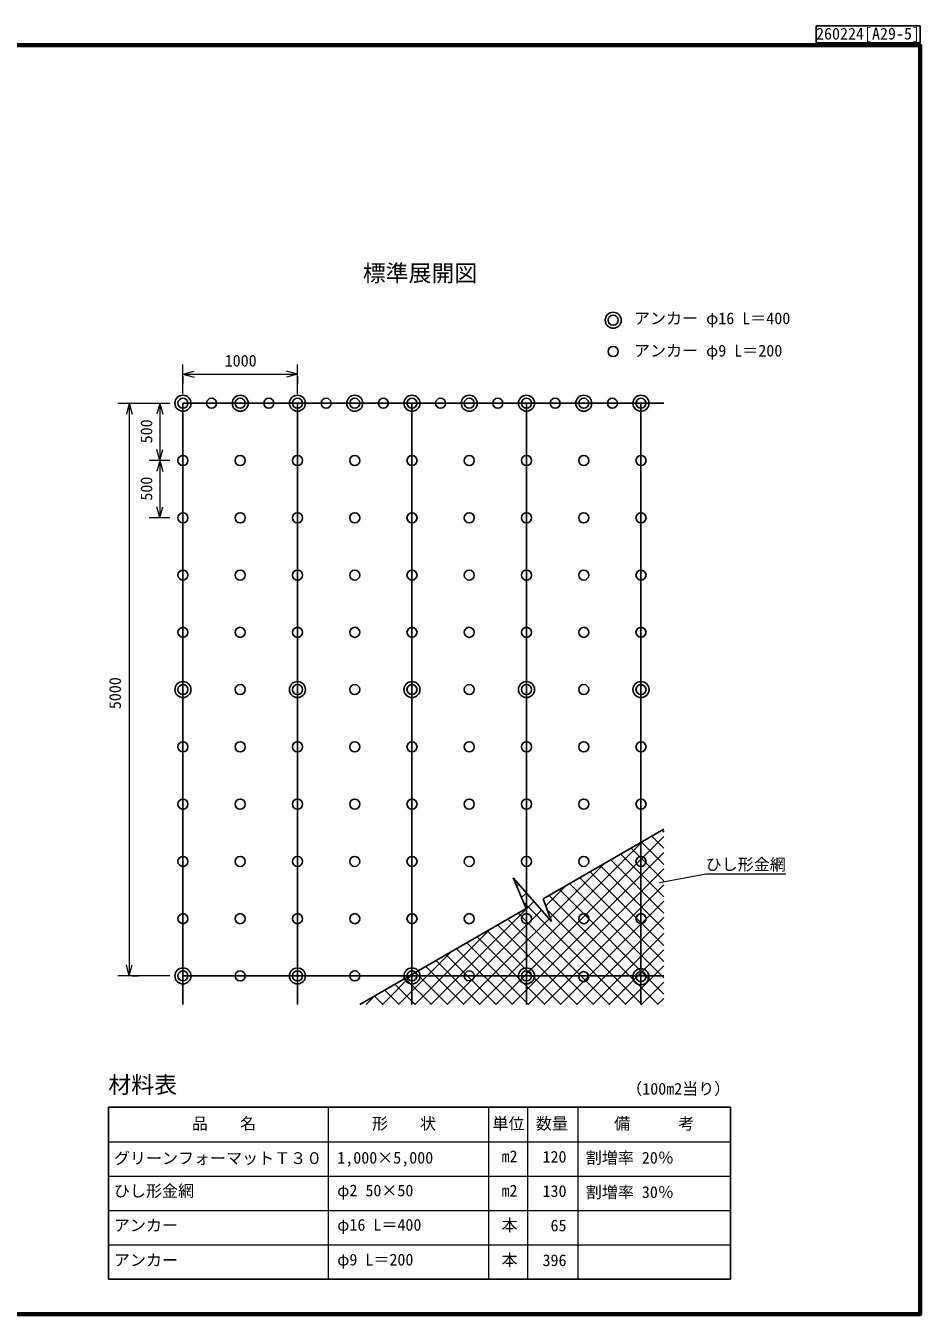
# Model space of a CAD drawing. Units: millimetres, scale not verified, with parts at other scales. Extents: x 200 to 8201, y 200 to 5825.
# Drawn here: x 4295 to 8201, y 200 to 5825 of the extents above; entities that cross this region are included whole.
import ezdxf
from ezdxf.enums import TextEntityAlignment as Align

# ---------------------------------------------------------------- set-up
doc = ezdxf.new("R2010")
doc.units = ezdxf.units.MM
doc.header["$LTSCALE"] = 20
for name, color, linetype, lineweight in [('C-DOC', 3, 'Continuous', 25), ('C-MTR-FRAM', 5, 'Continuous', 25), ('C-MTR-LINE', 5, 'Continuous', 13), ('C-STR', 7, 'Continuous', 25), ('C-STR-DIM', 1, 'Continuous', 13), ('C-STR-HTXT', 1, 'Continuous', 13), ('C-STR-TXT', 7, 'Continuous', 25), ('C-TTL', 2, 'Continuous', 70)]:
    doc.layers.add(name, color=color, linetype=linetype, lineweight=lineweight)
for name, color, linetype in [('C-MTR', 5, 'Continuous'), ('C-MTR-TXT', 5, 'Continuous'), ('C-TTL-TXT', 3, 'Continuous')]:
    doc.layers.add(name, color=color, linetype=linetype)
doc.styles.add('ＭＳ ゴシック', font='')
doc.styles.get('ＭＳ ゴシック').set_extended_font_data('MS Gothic')

msp = doc.modelspace()

# ---------------------------------------------------------------- linework, layer by layer
at = {"layer": 'C-DOC'}
for p, q in [((8200.85, 5824.96), (7745.85, 5824.96)), ((7745.85, 5824.96), (7745.85, 5749.96)), ((8200.85, 5749.96), (8200.85, 5824.96)), ((7745.85, 5749.96), (8200.85, 5749.96))]:
    msp.add_line(p, q, dxfattribs=at)
at = {"layer": 'C-MTR-FRAM'}
for p, q in [((4655.83, 1103.32), (7372.02, 1103.32)), ((4655.83, 1103.32), (4655.83, 353.32)), ((7372.02, 1103.32), (7372.02, 353.32)), ((4655.83, 353.32), (7372.02, 353.32))]:
    msp.add_line(p, q, dxfattribs=at)
at = {"layer": 'C-MTR-LINE'}
for p, q in [((5615.83, 1103.32), (5615.83, 353.32)), ((6315.83, 1103.32), (6315.83, 353.32)), ((6485.83, 1103.32), (6485.83, 353.32)), ((6705.83, 1103.32), (6705.83, 353.32)), ((4655.83, 953.32), (7372.02, 953.32)), ((4655.83, 803.32), (7372.02, 803.32)), ((4655.83, 653.32), (7372.02, 653.32)), ((4655.83, 503.32), (7372.02, 503.32))]:
    msp.add_line(p, q, dxfattribs=at)
at = {"layer": 'C-STR'}
for p, q in [((4981.58, 4176.93), (4981.58, 1551.93)), ((4981.58, 4176.93), (7081.25, 4176.93)), ((5481.58, 4176.93), (5481.58, 1551.93)), ((5981.58, 4176.93), (5981.58, 1551.93)), ((6481.58, 4176.93), (6481.58, 1551.93)), ((6981.58, 4176.93), (6981.58, 1551.93)), ((4981.58, 1676.93), (7081.25, 1676.93)), ((4981.58, 1676.93), (7081.25, 1676.93))]:
    msp.add_line(p, q, dxfattribs=at)
at = {"layer": 'C-STR', "color": 1}
for p, q in [((4981.58, 3801.93), (4981.58, 1551.93)), ((7081.25, 2316.97), (6554.52, 2013.38)), ((7081.25, 2304.86), (7073.56, 2312.54)), ((6276.43, 1551.93), (6987.34, 2262.85)), ((7081.25, 2286.04), (6347.14, 1551.93)), ((7081.25, 2163.43), (6983.85, 2260.83)), ((7028.71, 2286.69), (7081.25, 2234.15)), ((6417.85, 1551.93), (7081.25, 2215.33)), ((7081.25, 2022.01), (6894.14, 2209.13)), ((6938.99, 2234.98), (7081.25, 2092.72)), ((6820.43, 2166.64), (6205.71, 1551.93)), ((7081.25, 2144.62), (6488.56, 1551.93)), ((7081.25, 1880.59), (6804.42, 2157.42)), ((6849.28, 2183.27), (7081.25, 1951.3)), ((6423.73, 2105.48), (6480.66, 1970.81)), ((6590.89, 1914.31), (6423.73, 2105.48)), ((7081.25, 1739.17), (6714.71, 2105.71)), ((6759.57, 2131.57), (7081.25, 1809.88)), ((6448.31, 2077.37), (6439.39, 2068.45)), ((6481.3, 2039.65), (6460.4, 2018.74)), ((6559.27, 1551.93), (7081.25, 2073.91)), ((6566.99, 1983.91), (6653.51, 2070.44)), ((6580.14, 2028.15), (7056.36, 1551.93)), ((7081.25, 1597.75), (6625, 2054)), ((6669.85, 2079.86), (7081.25, 1668.46)), ((6480.66, 1970.81), (5753.89, 1551.93)), ((6514.28, 2001.92), (6064.29, 1551.93)), ((6469.38, 1997.48), (6914.94, 1551.93)), ((6554.52, 2013.38), (6590.89, 1914.31)), ((7081.25, 2003.2), (6629.98, 1551.93)), ((6135, 1551.93), (6547.27, 1964.2)), ((6400.71, 1924.73), (6773.52, 1551.93)), ((6844.23, 1551.93), (6445.57, 1950.59)), ((6985.65, 1551.93), (6572.11, 1965.47)), ((6700.69, 1551.93), (7081.25, 1932.49)), ((5993.58, 1551.93), (6319.69, 1878.04)), ((6311, 1873.03), (6632.09, 1551.93)), ((6702.8, 1551.93), (6355.85, 1898.88)), ((7081.25, 1861.78), (6771.4, 1551.93)), ((6221.28, 1821.32), (6490.67, 1551.93)), ((6561.38, 1551.93), (6266.14, 1847.17)), ((6152.77, 1781.83), (5922.87, 1551.93)), ((6278.54, 1551.93), (6086.71, 1743.76)), ((6131.57, 1769.61), (6349.25, 1551.93)), ((6419.96, 1551.93), (6176.43, 1795.47)), ((6842.11, 1551.93), (7081.25, 1791.07)), ((6137.12, 1551.93), (5997, 1692.05)), ((6041.86, 1717.9), (6207.83, 1551.93)), ((7081.25, 1720.36), (6912.82, 1551.93)), ((5985.86, 1685.63), (5852.16, 1551.93)), ((5995.7, 1551.93), (5907.29, 1640.34)), ((5952.14, 1666.2), (6066.41, 1551.93)), ((6983.53, 1551.93), (7081.25, 1649.65)), ((5818.95, 1589.43), (5781.45, 1551.93)), ((5817.57, 1588.63), (5854.28, 1551.93)), ((5862.43, 1614.49), (5924.99, 1551.93)), ((7081.25, 1578.94), (7054.24, 1551.93))]:
    msp.add_line(p, q, dxfattribs=at)
at = {"layer": 'C-STR'}
for centre, radius in [((4981.58, 4176.93), 35), ((4981.58, 4176.93), 22), ((5106.58, 4176.93), 22), ((5231.58, 4176.93), 35), ((5231.58, 4176.93), 22), ((5356.58, 4176.93), 22), ((5481.58, 4176.93), 35), ((5481.58, 4176.93), 22), ((5606.58, 4176.93), 22), ((5731.58, 4176.93), 35), ((5731.58, 4176.93), 22), ((5856.58, 4176.93), 22), ((5981.58, 4176.93), 35), ((5981.58, 4176.93), 22), ((6106.58, 4176.93), 22), ((6231.58, 4176.93), 35), ((6231.58, 4176.93), 22), ((6356.58, 4176.93), 22), ((6481.58, 4176.93), 35), ((6481.58, 4176.93), 22), ((6606.58, 4176.93), 22), ((6731.58, 4176.93), 35), ((6731.58, 4176.93), 22), ((6856.58, 4176.93), 22), ((6981.58, 4176.93), 35), ((6981.58, 4176.93), 22), ((4981.58, 3926.93), 22), ((5231.58, 3926.93), 22), ((5481.58, 3926.93), 22), ((5731.58, 3926.93), 22), ((5981.58, 3926.93), 22), ((6231.58, 3926.93), 22), ((6481.58, 3926.93), 22), ((6731.58, 3926.93), 22), ((6981.58, 3926.93), 22), ((4981.58, 3676.93), 22), ((5231.58, 3676.93), 22), ((5481.58, 3676.93), 22), ((5731.58, 3676.93), 22), ((5981.58, 3676.93), 22), ((6231.58, 3676.93), 22), ((6481.58, 3676.93), 22), ((6731.58, 3676.93), 22), ((6981.58, 3676.93), 22), ((4981.58, 3426.93), 22), ((5231.58, 3426.93), 22), ((5481.58, 3426.93), 22), ((5731.58, 3426.93), 22), ((5981.58, 3426.93), 22), ((6231.58, 3426.93), 22), ((6481.58, 3426.93), 22), ((6731.58, 3426.93), 22), ((6981.58, 3426.93), 22), ((4981.58, 3176.93), 22), ((5231.58, 3176.93), 22), ((5481.58, 3176.93), 22), ((5731.58, 3176.93), 22), ((5981.58, 3176.93), 22), ((6231.58, 3176.93), 22), ((6481.58, 3176.93), 22), ((6731.58, 3176.93), 22), ((6981.58, 3176.93), 22), ((4981.58, 2926.93), 35), ((4981.58, 2926.93), 22), ((5231.58, 2926.93), 22), ((5481.58, 2926.93), 35), ((5481.58, 2926.93), 22), ((5731.58, 2926.93), 22), ((5981.58, 2926.93), 35), ((5981.58, 2926.93), 22), ((6231.58, 2926.93), 22), ((6481.58, 2926.93), 35), ((6481.58, 2926.93), 22), ((6731.58, 2926.93), 22), ((6981.58, 2926.93), 35), ((6981.58, 2926.93), 22), ((4981.58, 2676.93), 22), ((5231.58, 2676.93), 22), ((5481.58, 2676.93), 22), ((5731.58, 2676.93), 22), ((5981.58, 2676.93), 22), ((6231.58, 2676.93), 22), ((6481.58, 2676.93), 22), ((6731.58, 2676.93), 22), ((6981.58, 2676.93), 22), ((4981.58, 2426.93), 22), ((5231.58, 2426.93), 22), ((5481.58, 2426.93), 22), ((5731.58, 2426.93), 22), ((5981.58, 2426.93), 22), ((6231.58, 2426.93), 22), ((6481.58, 2426.93), 22), ((6731.58, 2426.93), 22), ((6981.58, 2426.93), 22), ((4981.58, 2176.93), 22), ((5231.58, 2176.93), 22), ((5481.58, 2176.93), 22), ((5731.58, 2176.93), 22), ((5981.58, 2176.93), 22), ((6231.58, 2176.93), 22), ((6481.58, 2176.93), 22), ((6731.58, 2176.93), 22), ((6981.58, 2176.93), 22), ((4981.58, 1926.93), 22), ((5231.58, 1926.93), 22), ((5481.58, 1926.93), 22), ((5731.58, 1926.93), 22), ((5981.58, 1926.93), 22), ((6231.58, 1926.93), 22), ((6481.58, 1926.93), 22), ((6731.58, 1926.93), 22), ((6981.58, 1926.93), 22), ((4981.58, 1676.93), 35), ((4981.58, 1676.93), 22), ((5231.58, 1676.93), 22), ((5481.58, 1676.93), 35), ((5481.58, 1676.93), 22), ((5731.58, 1676.93), 22), ((5981.58, 1676.93), 35), ((5981.58, 1676.93), 22), ((6231.58, 1676.93), 22), ((6481.58, 1676.93), 35), ((6481.58, 1676.93), 22), ((6731.16, 1673.6), 22), ((6981.16, 1673.6), 35), ((6981.16, 1673.6), 22)]:
    msp.add_circle(centre, radius, dxfattribs=at)
at = {"layer": 'C-STR-DIM'}
for p, q in [((4981.58, 4218.22), (4981.58, 4345.92)), ((5481.58, 4218.22), (5481.58, 4345.92)), ((4981.58, 4303.8), (5029.88, 4316.74)), ((4981.58, 4303.8), (5029.88, 4290.86)), ((4981.58, 4303.8), (5481.58, 4303.8)), ((4981.58, 4295.92), (4981.58, 4263.8)), ((5481.58, 4303.8), (5433.28, 4316.74)), ((5481.58, 4303.8), (5433.28, 4290.86)), ((5481.58, 4295.92), (5481.58, 4263.8)), ((4697.78, 4176.93), (4924.2, 4176.93)), ((4747.41, 4176.93), (4734.47, 4128.63)), ((4747.41, 4176.93), (4760.35, 4128.63)), ((4747.41, 4176.93), (4747.41, 1676.93)), ((4880.48, 4176.93), (4867.54, 4128.63)), ((4880.48, 4176.93), (4893.42, 4128.63)), ((4880.48, 4176.93), (4880.48, 3926.93)), ((4880.48, 3926.93), (4867.54, 3975.23)), ((4880.48, 3926.93), (4893.42, 3975.23)), ((4924.2, 3926.93), (4833.7, 3926.93)), ((4880.48, 3926.93), (4867.54, 3878.63)), ((4880.48, 3926.93), (4893.42, 3878.63)), ((4880.48, 3926.93), (4880.48, 3676.93)), ((4880.48, 3676.93), (4867.54, 3725.23)), ((4880.48, 3676.93), (4893.42, 3725.23)), ((4924.2, 3676.93), (4833.7, 3676.93)), ((4747.41, 1676.93), (4734.47, 1725.23)), ((4747.41, 1676.93), (4760.35, 1725.23)), ((4924.2, 1676.93), (4697.78, 1676.93)), ((4758.25, 1676.93), (4787.41, 1676.93))]:
    msp.add_line(p, q, dxfattribs=at)
at = {"layer": 'C-STR-HTXT'}
for p, q in [((7062.57, 2084.3), (7264, 2122.62)), ((7264, 2122.62), (7614, 2122.62))]:
    msp.add_line(p, q, dxfattribs=at)
at = {"layer": 'C-STR-TXT'}
for centre, radius in [((6860.18, 4539.35), 35), ((6860.18, 4539.35), 22), ((6860.18, 4403.12), 22)]:
    msp.add_circle(centre, radius, dxfattribs=at)
at = {"layer": 'C-TTL'}
msp.add_lwpolyline([(200, 200), (8200, 200), (8200, 5740), (200, 5740)], close=True, dxfattribs=at)

# ---------------------------------------------------------------- texts
at = {"layer": 'C-DOC', "style": 'ＭＳ ゴシック'}
msp.add_text('260224[A29-5]', height=51.32, dxfattribs=at).set_placement((7745.85, 5749.35), align=Align.BOTTOM_LEFT)
at = {"layer": 'C-MTR', "style": 'ＭＳ ゴシック'}
msp.add_text('材料表', height=73.31, dxfattribs=at).set_placement((4655.83, 1143.32), align=Align.BOTTOM_LEFT)
at = {"layer": 'C-MTR-TXT', "style": 'ＭＳ ゴシック'}
for s, p in [('（100m2当り）', (6917.02, 1143.32)), ('\u3000品\u3000\u3000名\u3000', (4950.5, 991.31)), ('\u3000形\u3000\u3000状\u3000', (5736.47, 991.31)), ('単位', (6332.72, 991.31)), ('数量', (6522.47, 991.31)), ('\u3000備\u3000\u3000\u3000考\u3000', (6794.05, 991.31)), ('グリーンフォーマットＴ３０', (4679.9, 840.31)), ('1,000×5,000', (5655.34, 842.31)), ('割増率 20％', (6740.39, 842.07)), ('ひし形金網', (4679.9, 697.31)), ('φ2 50×50', (5655.34, 699.31)), ('割増率 30％', (6740.39, 692.07)), ('アンカー', (4679.9, 547.31)), ('φ16 L＝400', (5655.34, 549.31)), ('アンカー', (4679.9, 395.31)), ('φ9 L＝200', (5655.34, 397.31))]:
    msp.add_text(s, height=51.32, dxfattribs=at).set_placement(p, align=Align.BOTTOM_LEFT)
for s, p in [('m2', (6407.58, 848.31)), ('m2', (6407.58, 698.31)), ('本', (6407.58, 548.31)), ('本', (6407.58, 396.31))]:
    msp.add_text(s, height=51.32, dxfattribs=at).set_placement(p, align=Align.BOTTOM_CENTER)
for s, p in [('120', (6656.35, 846.28)), ('130', (6656.35, 696.58)), ('65', (6656.35, 546.58)), ('396', (6656.35, 394.58))]:
    msp.add_text(s, height=51.32, dxfattribs=at).set_placement(p, align=Align.BOTTOM_RIGHT)
at = {"layer": 'C-STR-DIM', "color": 7, "style": 'ＭＳ ゴシック'}
msp.add_text('1000', height=51.32, dxfattribs=at).set_placement((5163.93, 4321.8), align=Align.BOTTOM_LEFT)
for s, p in [('500', (4863.01, 4001.9)), ('500', (4863.01, 3751.9)), ('5000', (4726.1, 2841.5))]:
    msp.add_text(s, height=51.32, rotation=90, dxfattribs=at).set_placement(p, align=Align.BOTTOM_LEFT)
at = {"layer": 'C-STR-HTXT', "color": 7, "style": 'ＭＳ ゴシック'}
msp.add_text('ひし形金網', height=51.32, dxfattribs=at).set_placement((7264, 2122.62), align=Align.BOTTOM_LEFT)
at = {"layer": 'C-STR-TXT', "style": 'ＭＳ ゴシック'}
for s, p in [('アンカー φ16 L＝400', (6951.01, 4506.79)), ('アンカー φ9 L＝200', (6951.01, 4365.56))]:
    msp.add_text(s, height=51.32, dxfattribs=at).set_placement(p, align=Align.BOTTOM_LEFT)
at = {"layer": 'C-TTL-TXT', "color": 7, "style": 'ＭＳ ゴシック'}
msp.add_text('標準展開図', height=73.31, dxfattribs=at).set_placement((5766.81, 4686.41), align=Align.BOTTOM_LEFT)

doc.saveas('drawing.dxf')
